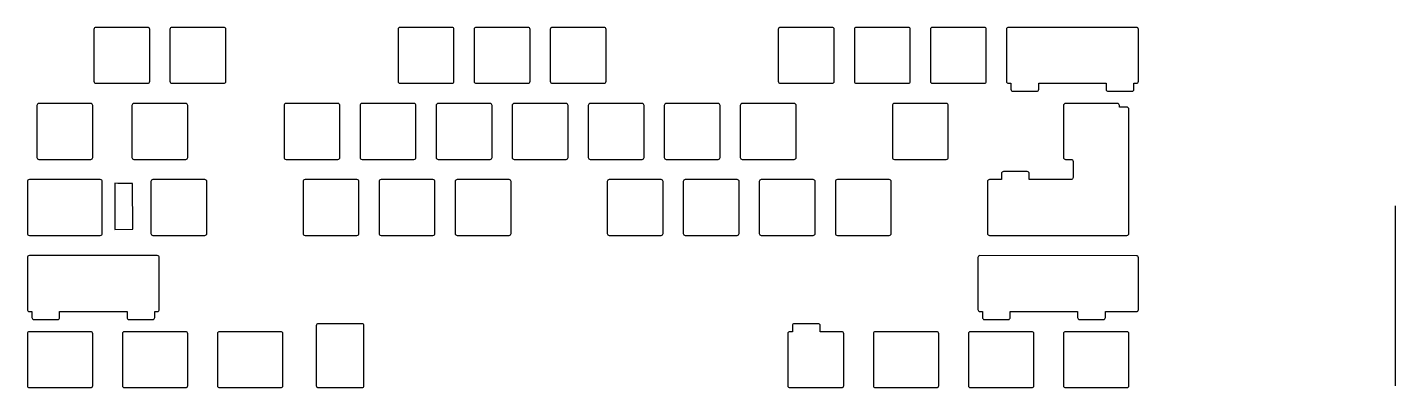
# Model space of a CAD drawing. Extents: x 1018 to 1361, y -180 to -90.
import ezdxf

# ---------------------------------------------------------------- set-up
doc = ezdxf.new("R2010")
doc.units = 0
doc.layers.get('0').update_dxf_attribs({"linetype": 'CONTINUOUS'})

msp = doc.modelspace()

# ---------------------------------------------------------------- linework, layer by layer
for points in [[(1035.195068, -89.506104, 0.414214), (1034.695068, -90.006104), (1034.695068, -103.006104, 0.414214), (1035.195068, -103.506104), (1048.195068, -103.506104, 0.414214), (1048.695068, -103.006104), (1048.695068, -90.006104, 0.414214), (1048.195068, -89.506104), (1035.195068, -89.506104)], [(1054.245117, -89.506104, 0.414214), (1053.745117, -90.006104), (1053.745117, -103.006104, 0.414214), (1054.245117, -103.506104), (1067.245117, -103.506104, 0.414214), (1067.745117, -103.006104), (1067.745117, -90.006104, 0.414214), (1067.245117, -89.506104), (1054.245117, -89.506104)], [(1111.39502, -89.506104, 0.414214), (1110.89502, -90.006104), (1110.89502, -103.006104, 0.414214), (1111.39502, -103.506104), (1124.39502, -103.506104, 0.414214), (1124.89502, -103.006104), (1124.89502, -90.006104, 0.414214), (1124.39502, -89.506104), (1111.39502, -89.506104)], [(1130.445068, -89.506104, 0.414214), (1129.945068, -90.006104), (1129.945068, -103.006104, 0.414214), (1130.445068, -103.506104), (1143.445068, -103.506104, 0.414214), (1143.945068, -103.006104), (1143.945068, -90.006104, 0.414214), (1143.445068, -89.506104), (1130.445068, -89.506104)], [(1149.495117, -89.506104, 0.414214), (1148.995117, -90.006104), (1148.995117, -103.006104, 0.414214), (1149.495117, -103.506104), (1162.495117, -103.506104, 0.414214), (1162.995117, -103.006104), (1162.995117, -90.006104, 0.414214), (1162.495117, -89.506104), (1149.495117, -89.506104)], [(1206.64502, -89.506104, 0.414214), (1206.14502, -90.006104), (1206.14502, -103.006104, 0.414214), (1206.64502, -103.506104), (1219.64502, -103.506104, 0.414214), (1220.14502, -103.006104), (1220.14502, -90.006104, 0.414214), (1219.64502, -89.506104), (1206.64502, -89.506104)], [(1225.695068, -89.506104, 0.414214), (1225.195068, -90.006104), (1225.195068, -103.006104, 0.414214), (1225.695068, -103.506104), (1238.695068, -103.506104, 0.414214), (1239.195068, -103.006104), (1239.195068, -90.006104, 0.414214), (1238.695068, -89.506104), (1225.695068, -89.506104)], [(1244.745117, -89.506104, 0.414214), (1244.245117, -90.006104), (1244.245117, -103.006104, 0.414214), (1244.745117, -103.506104), (1257.745117, -103.506104, 0.414214), (1258.245117, -103.006104), (1258.245117, -90.006104, 0.414214), (1257.745117, -89.506104), (1244.745117, -89.506104)], [(1263.795654, -89.506104, 0.414214), (1263.295654, -90.006104), (1263.295654, -103.005371, 0.414214), (1263.795654, -103.505371), (1264.42041, -103.505371), (1264.42041, -105.005737, 0.414214), (1264.92041, -105.505737), (1270.882568, -105.505737, 0.414214), (1271.382568, -105.005737), (1271.382568, -103.505371), (1288.258545, -103.505371), (1288.258545, -105.005737, 0.414214), (1288.758545, -105.505737), (1294.720459, -105.505737, 0.414214), (1295.220459, -105.005737), (1295.220459, -103.505371), (1295.844482, -103.505371, 0.414214), (1296.344482, -103.005371), (1296.344482, -90.006104, 0.414214), (1295.844482, -89.506104), (1263.795654, -89.506104)], [(1020.907471, -108.556152, 0.414214), (1020.407471, -109.056152), (1020.407471, -122.056129, 0.414214), (1020.907471, -122.556129), (1033.907471, -122.556129, 0.414214), (1034.407471, -122.056129), (1034.407471, -109.056152, 0.414214), (1033.907471, -108.556152), (1020.907471, -108.556152)], [(1044.719971, -108.556152, 0.414214), (1044.219971, -109.056152), (1044.219971, -122.056129, 0.414214), (1044.719971, -122.556129), (1057.719971, -122.556129, 0.414214), (1058.219971, -122.056129), (1058.219971, -109.056152, 0.414214), (1057.719971, -108.556152), (1044.719971, -108.556152)], [(1082.820068, -108.556152, 0.414214), (1082.320068, -109.056152), (1082.320068, -122.056129, 0.414214), (1082.820068, -122.556129), (1095.820068, -122.556129, 0.414214), (1096.320068, -122.056129), (1096.320068, -109.056152, 0.414214), (1095.820068, -108.556152), (1082.820068, -108.556152)], [(1101.870117, -108.556152, 0.414214), (1101.370117, -109.056152), (1101.370117, -122.056129, 0.414214), (1101.870117, -122.556129), (1114.870117, -122.556129, 0.414214), (1115.370117, -122.056129), (1115.370117, -109.056152, 0.414214), (1114.870117, -108.556152), (1101.870117, -108.556152)], [(1134.419922, -109.056152, 0.414214), (1133.919922, -108.556152), (1120.919922, -108.556152, 0.414214), (1120.419922, -109.056152), (1120.419922, -122.056129, 0.414214), (1120.919922, -122.556129), (1133.919922, -122.556129, 0.414214), (1134.419922, -122.056129), (1134.419922, -109.056152)], [(1139.969971, -108.556152, 0.414214), (1139.469971, -109.056152), (1139.469971, -122.056129, 0.414214), (1139.969971, -122.556129), (1152.969971, -122.556129, 0.414214), (1153.469971, -122.056129), (1153.469971, -109.056152, 0.414214), (1152.969971, -108.556152), (1139.969971, -108.556152)], [(1159.02002, -108.556152, 0.414214), (1158.52002, -109.056152), (1158.52002, -122.056129, 0.414214), (1159.02002, -122.556129), (1172.02002, -122.556129, 0.414214), (1172.52002, -122.056129), (1172.52002, -109.056152, 0.414214), (1172.02002, -108.556152), (1159.02002, -108.556152)], [(1178.070068, -108.556152, 0.414214), (1177.570068, -109.056152), (1177.570068, -122.056129, 0.414214), (1178.070068, -122.556129), (1191.070068, -122.556129, 0.414214), (1191.570068, -122.056129), (1191.570068, -109.056152, 0.414214), (1191.070068, -108.556152), (1178.070068, -108.556152)], [(1197.120117, -108.556152, 0.414214), (1196.620117, -109.056152), (1196.620117, -122.056129, 0.414214), (1197.120117, -122.556129), (1210.120117, -122.556129, 0.414214), (1210.620117, -122.056129), (1210.620117, -109.056152, 0.414214), (1210.120117, -108.556152), (1197.120117, -108.556152)], [(1235.219971, -108.556152, 0.414214), (1234.719971, -109.056152), (1234.719971, -122.056129, 0.414214), (1235.219971, -122.556129), (1248.219971, -122.556129, 0.414214), (1248.719971, -122.056129), (1248.719971, -109.056152, 0.414214), (1248.219971, -108.556152), (1235.219971, -108.556152)], [(1270.437012, -141.60495), (1285.875488, -141.60495), (1292.337402, -141.606293), (1293.463135, -141.606293, 0.414199), (1293.963135, -141.106293), (1293.963135, -109.981445, 0.414214), (1293.463135, -109.481445), (1291.582031, -109.481445), (1291.582031, -109.056152, 0.414214), (1291.082031, -108.556152), (1278.082031, -108.556152, 0.414214), (1277.582031, -109.056152), (1277.582031, -122.055397, 0.414214), (1278.082031, -122.555397), (1279.463867, -122.555397, -0.414214), (1279.963867, -123.055397), (1279.963867, -127.10569, -0.414214), (1279.463867, -127.60569), (1270.437012, -127.60569), (1270.437012, -127.607033), (1268.998535, -127.607033), (1268.998291, -126.103737, 0.414214), (1268.498047, -125.603737), (1262.536133, -125.604591, 0.414214), (1262.036133, -126.104713), (1262.036377, -127.607033), (1259.032227, -127.607025, 0.414214), (1258.532227, -128.107025), (1258.532227, -141.106293, 0.414199), (1259.032227, -141.606293), (1262.037598, -141.606293), (1270.437012, -141.606293)], [(1018.526367, -127.606049, 0.414214), (1018.026367, -128.106049), (1018.026367, -141.106049, 0.414199), (1018.526367, -141.606049), (1036.288818, -141.606049, 0.414199), (1036.788818, -141.106049), (1036.788818, -128.106049, 0.414214), (1036.288818, -127.606056), (1018.526367, -127.606056)], [(1062.982422, -128.106049, 0.414214), (1062.482422, -127.606056), (1049.482422, -127.606049, 0.414214), (1048.982422, -128.106049), (1048.982422, -141.106049, 0.414199), (1049.482422, -141.606049), (1062.482422, -141.606049, 0.414199), (1062.982422, -141.106049), (1062.982422, -128.106049)], [(1087.58252, -127.606049, 0.414214), (1087.08252, -128.106049), (1087.08252, -141.106049, 0.414199), (1087.58252, -141.606049), (1100.58252, -141.606049, 0.414199), (1101.08252, -141.106049), (1101.08252, -128.106049, 0.414214), (1100.58252, -127.606056), (1087.58252, -127.606056)], [(1106.632568, -127.606049, 0.414214), (1106.132568, -128.106049), (1106.132568, -141.106049, 0.414199), (1106.632568, -141.606049), (1119.632568, -141.606049, 0.414199), (1120.132568, -141.106049), (1120.132568, -128.106049, 0.414214), (1119.632568, -127.606056), (1106.632568, -127.606056)], [(1125.682617, -127.606049, 0.414214), (1125.182617, -128.106049), (1125.182617, -141.106049, 0.414199), (1125.682617, -141.606049), (1138.682617, -141.606049, 0.414199), (1139.182617, -141.106049), (1139.182617, -128.106049, 0.414214), (1138.682617, -127.606056), (1125.682617, -127.606056)], [(1163.782471, -127.606049, 0.414214), (1163.282471, -128.106049), (1163.282471, -141.106049, 0.414199), (1163.782471, -141.606049), (1176.782471, -141.606049, 0.414199), (1177.282471, -141.106049), (1177.282471, -128.106049, 0.414214), (1176.782471, -127.606056), (1163.782471, -127.606056)], [(1182.83252, -127.606049, 0.414214), (1182.33252, -128.106049), (1182.33252, -141.106049, 0.414199), (1182.83252, -141.606049), (1195.83252, -141.606049, 0.414199), (1196.33252, -141.106049), (1196.33252, -128.106049, 0.414214), (1195.83252, -127.606056), (1182.83252, -127.606056)], [(1201.882568, -127.606049, 0.414214), (1201.382568, -128.106049), (1201.382568, -141.106049, 0.414199), (1201.882568, -141.606049), (1214.882568, -141.606049, 0.414199), (1215.382568, -141.106049), (1215.382568, -128.106049, 0.414214), (1214.882568, -127.606056), (1201.882568, -127.606056)], [(1220.932617, -127.606049, 0.414214), (1220.432617, -128.106049), (1220.432617, -141.106049, 0.414199), (1220.932617, -141.606049), (1233.932617, -141.606049, 0.414199), (1234.432617, -141.106049), (1234.432617, -128.106049, 0.414214), (1233.932617, -127.606056), (1220.932617, -127.606056)], [(1018.526855, -146.656097, 0.414199), (1018.026855, -147.156097), (1018.026855, -160.155365, 0.414199), (1018.526855, -160.655365), (1019.151611, -160.655365), (1019.151611, -162.155731, 0.414199), (1019.651611, -162.655731), (1025.61377, -162.655731, 0.414199), (1026.11377, -162.155731), (1026.11377, -160.655365), (1042.989746, -160.655365), (1042.989746, -162.155731, 0.414199), (1043.489746, -162.655731), (1049.45166, -162.655731, 0.414199), (1049.95166, -162.155731), (1049.95166, -160.655365), (1050.575684, -160.655365, 0.414199), (1051.075684, -160.155365), (1051.075684, -147.156097, 0.414199), (1050.575684, -146.656097), (1018.526855, -146.656097)], [(1256.6521, -146.656464, 0.414419), (1256.151855, -147.156464), (1256.151855, -160.155365, 0.414199), (1256.651855, -160.655365), (1257.276611, -160.655365), (1257.276611, -162.155731, 0.414199), (1257.776611, -162.655731), (1263.73877, -162.655731, 0.414199), (1264.23877, -162.155731), (1264.23877, -160.655365), (1281.114746, -160.655365), (1281.114746, -162.155731, 0.414199), (1281.614746, -162.655731), (1287.57666, -162.655731, 0.414199), (1288.07666, -162.155731), (1288.07666, -160.655365), (1295.845581, -160.682953, 0.415252), (1296.347412, -160.182953), (1296.347412, -147.18515, 0.413999), (1295.847656, -146.68515), (1256.6521, -146.656464)], [(1090.888672, -163.706146, 0.414199), (1090.388672, -164.206146), (1090.388672, -179.206146, 0.414199), (1090.888672, -179.706146), (1101.844971, -179.706146, 0.414199), (1102.344971, -179.206146), (1102.344971, -164.206146, 0.414199), (1101.844971, -163.706146), (1090.888672, -163.706146)], [(1216.625488, -164.206146, 0.414199), (1216.125488, -163.706146), (1210.163574, -163.706146, 0.414199), (1209.663574, -164.206146), (1209.663574, -165.706146), (1209.026367, -165.706146, 0.414199), (1208.526367, -166.206146), (1208.526367, -179.206146, 0.414199), (1209.026367, -179.706146), (1222.026367, -179.706146, 0.414199), (1222.526367, -179.206146), (1222.526367, -166.206146, 0.414199), (1222.026367, -165.706146), (1216.625488, -165.706146), (1216.625488, -164.206146)], [(1018.526367, -165.706146, 0.414199), (1018.026367, -166.206146), (1018.026367, -179.206146, 0.414199), (1018.526367, -179.706146), (1033.907471, -179.706146, 0.414199), (1034.407471, -179.206146), (1034.407471, -166.206146, 0.414199), (1033.907471, -165.706146), (1018.526367, -165.706146)], [(1042.338867, -165.706146, 0.414199), (1041.838867, -166.206146), (1041.838867, -179.206146, 0.414199), (1042.338867, -179.706146), (1057.719971, -179.706146, 0.414199), (1058.219971, -179.206146), (1058.219971, -166.206146, 0.414199), (1057.719971, -165.706146), (1042.338867, -165.706146)], [(1066.151367, -165.706146, 0.414199), (1065.651367, -166.206146), (1065.651367, -179.206146, 0.414199), (1066.151367, -179.706146), (1081.532715, -179.706146, 0.414199), (1082.032715, -179.206146), (1082.032715, -166.206146, 0.414199), (1081.532715, -165.706146), (1066.151367, -165.706146)], [(1230.456787, -165.706146, 0.414199), (1229.956787, -166.206146), (1229.956787, -179.206146, 0.414199), (1230.456787, -179.706146), (1245.837891, -179.706146, 0.414199), (1246.337891, -179.206146), (1246.337891, -166.206146, 0.414199), (1245.837891, -165.706146), (1230.456787, -165.706146)], [(1254.269287, -165.706146, 0.414199), (1253.769287, -166.206146), (1253.769287, -179.206146, 0.414199), (1254.269287, -179.706146), (1269.650391, -179.706146, 0.414199), (1270.150391, -179.206146), (1270.150391, -166.206146, 0.414199), (1269.650391, -165.706146), (1254.269287, -165.706146)], [(1278.081787, -165.706146, 0.414199), (1277.581787, -166.206146), (1277.581787, -179.206146, 0.414199), (1278.081787, -179.706146), (1293.463135, -179.706146, 0.414199), (1293.963135, -179.206146), (1293.963135, -166.206146, 0.414199), (1293.463135, -165.706146), (1278.081787, -165.706146)]]:
    msp.add_lwpolyline(points, format="xyb")
for points in [[(1039.94165, -128.554291), (1039.932129, -129.298676), (1039.973145, -140.107147), (1044.413574, -140.051483), (1044.326904, -128.610687), (1040.679199, -128.563812), (1039.94165, -128.554291)], [(1360.782471, -179.2435), (1360.782471, -134.161957)]]:
    msp.add_lwpolyline(points)

doc.saveas('drawing.dxf')
